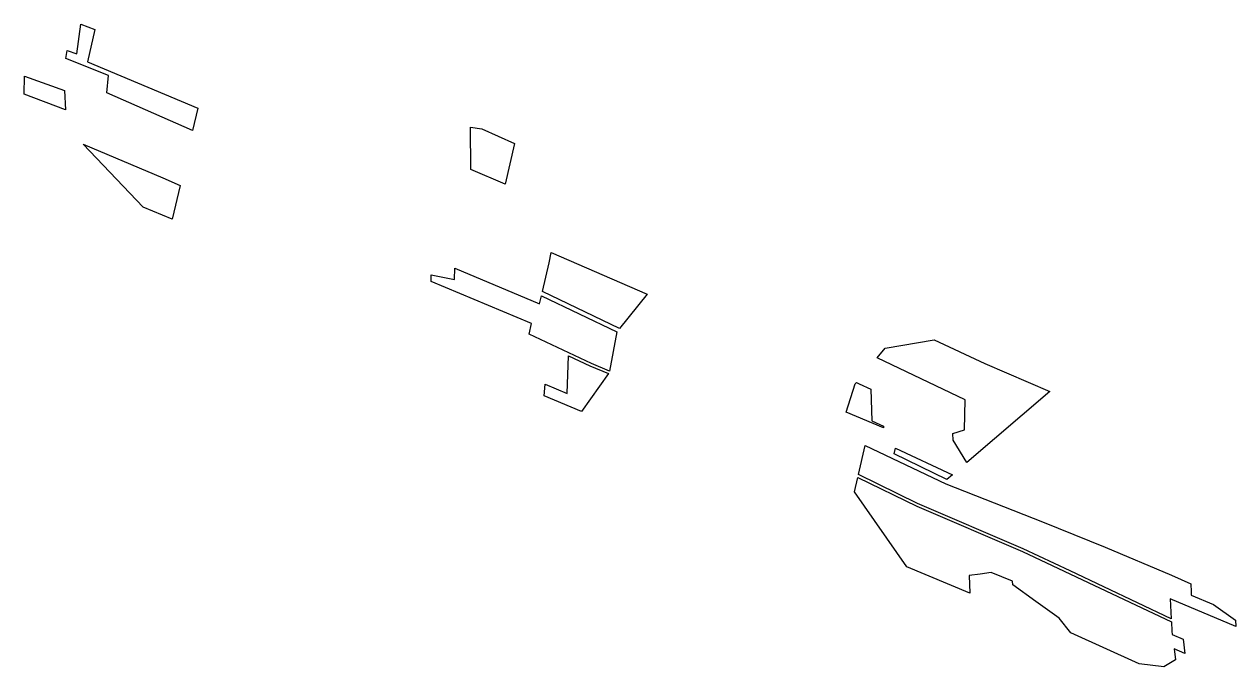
# Model space of a CAD drawing. Header units: metres. Extents: x 256904 to 257704, y 386187 to 386610.
import ezdxf

# ---------------------------------------------------------------- set-up
doc = ezdxf.new("R2010")
doc.units = ezdxf.units.M

msp = doc.modelspace()

# ---------------------------------------------------------------- linework, layer by layer
for points in [[(256939.098978, 386590.744273, 14.118377), (256941.63208, 386610.261518, -22.677805)], [(256941.63208, 386610.261518, -22.677805), (256951.02936, 386606.79568, -23.981621)], [(256951.02936, 386606.79568, -23.981621), (256946.137426, 386585.441896, 17.964855)], [(256931.784975, 386587.791688, 25.201649), (256932.615414, 386593.003435, 15.253263)], [(256932.615414, 386593.003435, 15.253263), (256939.098978, 386590.744273, 14.118377)], [(256959.922133, 386576.390818, 23.121719), (256931.784975, 386587.791688, 25.201649)], [(256946.137426, 386585.441896, 17.964855), (257018.835434, 386554.868142, 14.581998)], [(256904.398965, 386564.085564, 89.244663), (256904.556036, 386576.05188, 67.795558)], [(256904.556036, 386576.05188, 67.795558), (256930.908061, 386566.56687, 63.722463)], [(256958.914414, 386565.12541, 43.998892), (256959.922133, 386576.390818, 23.121719)], [(256930.908061, 386566.56687, 63.722463), (256931.550573, 386553.742418, 86.06433)], [(257015.502237, 386540.318405, 43.162891), (256958.914414, 386565.12541, 43.998892)], [(256931.550573, 386553.742418, 86.06433), (256904.398965, 386564.085564, 89.244663)], [(257018.835434, 386554.868142, 14.581998), (257015.502237, 386540.318405, 43.162891)], [(257198.960875, 386514.46284, -56.79015), (257198.803243, 386542.501119, -106.629143)], [(257198.803243, 386542.501119, -106.629143), (257206.253908, 386541.237964, -110.308707)], [(257206.253908, 386541.237964, -110.308707), (257227.741447, 386531.645538, -110.318392)], [(256982.874242, 386489.745014, 159.256086), (256943.347421, 386531.266857, 116.726024)], [(256943.347421, 386531.266857, 116.726024), (256995.746186, 386508.970506, 114.750385)], [(257227.741447, 386531.645538, -110.318392), (257221.621785, 386504.932605, -57.84463)], [(257221.621785, 386504.932605, -57.84463), (257198.960875, 386514.46284, -56.79015)], [(256995.746186, 386508.970506, 114.750385), (257007.196127, 386504.061405, 114.384616)], [(257007.196127, 386504.061405, 114.384616), (257002.067227, 386481.673244, 158.362979)], [(257002.067227, 386481.673244, 158.362979), (256982.874242, 386489.745014, 159.256086)], [(257250.639076, 386453.05494, 11.50489), (257252.049458, 386459.757751, -1.562203)], [(257252.049458, 386459.757751, -1.562203), (257315.320095, 386432.331284, -3.049631)], [(257188.17621, 386442.094586, 80.755013), (257188.384635, 386449.553041, 67.29808)], [(257188.384635, 386449.553041, 67.29808), (257244.322312, 386426.027984, 64.695132)], [(257246.164682, 386434.070115, 48.89751), (257250.639076, 386453.05494, 11.50489)], [(257172.884444, 386440.741199, 95.338575), (257172.832814, 386445.165235, 87.495999)], [(257172.832814, 386445.165235, 87.495999), (257188.17621, 386442.094586, 80.755013)], [(257239.056078, 386412.912166, 92.25941), (257172.884444, 386440.741199, 95.338575)], [(257244.322312, 386426.027984, 64.695132), (257245.526607, 386431.284854, 54.368758)], [(257245.526607, 386431.284854, 54.368758), (257295.291501, 386407.407054, 57.307764)], [(257297.084411, 386409.63821, 51.904717), (257246.164682, 386434.070115, 48.89751)], [(257315.320095, 386432.331284, -3.049631), (257297.084411, 386409.63821, 51.904717)], [(257237.46276, 386405.957172, 105.921509), (257239.056078, 386412.912166, 92.25941)], [(257278.622874, 386386.664076, 107.53969), (257237.46276, 386405.957172, 105.921509)], [(257295.291501, 386407.407054, 57.307764), (257290.566574, 386381.641054, 106.983914)], [(257472.261124, 386396.635827, -64.36063), (257504.534036, 386402.261233, -100.073479)], [(257504.534036, 386402.261233, -100.073479), (257538.034559, 386386.523723, -98.694565)], [(257262.640882, 386366.800923, 155.65722), (257263.516583, 386391.688659, 110.610019)], [(257263.516583, 386391.688659, 110.610019), (257277.422621, 386385.170443, 111.156725)], [(257466.958366, 386390.322638, -48.889626), (257472.261124, 386396.635827, -64.36063)], [(257525.05051, 386362.721359, -45.943604), (257466.958366, 386390.322638, -48.889626)], [(257277.422621, 386385.170443, 111.156725), (257289.809862, 386379.960886, 110.58031)], [(257290.566574, 386381.641054, 106.983914), (257278.622874, 386386.664076, 107.53969)], [(257538.034559, 386386.523723, -98.694565), (257580.916778, 386368.177744, -100.1349)], [(257289.809862, 386379.960886, 110.58031), (257272.054477, 386355.049778, 169.104911)], [(257452.538083, 386373.154596, -6.817883), (257453.314448, 386374.078896, -9.082959)], [(257453.314448, 386374.078896, -9.082959), (257455.182937, 386373.246655, -9.087163)], [(257247.45292, 386365.392596, 170.256059), (257248.100581, 386373.007626, 156.17049)], [(257272.054477, 386355.049778, 169.104911), (257247.45292, 386365.392596, 170.256059)], [(257248.100581, 386373.007626, 156.17049), (257262.640882, 386366.800923, 155.65722)], [(257446.521747, 386354.509992, 31.195801), (257452.538083, 386373.154596, -6.817883)], [(257455.182937, 386373.246655, -9.087163), (257462.855131, 386369.711819, -8.894902)], [(257462.855131, 386369.711819, -8.894902), (257463.461228, 386348.859418, 27.781826)], [(257580.916778, 386368.177744, -100.1349), (257526.137904, 386321.317835, 26.972311)], [(257524.669657, 386342.928183, -10.368839), (257525.05051, 386362.721359, -45.943604)], [(257471.154015, 386344.150687, 30.049587), (257446.521747, 386354.509992, 31.195801)], [(257463.461228, 386348.859418, 27.781826), (257471.121546, 386345.337327, 27.960827)], [(257471.121546, 386345.337327, 27.960827), (257471.154015, 386344.150687, 30.049587)], [(257516.897523, 386340.537986, 0.076913), (257524.669657, 386342.928183, -10.368839)], [(257517.257324, 386336.083169, 7.729044), (257516.897523, 386340.537986, 0.076913)], [(257526.137904, 386321.317835, 26.972311), (257517.257324, 386336.083169, 7.729044)], [(257454.692268, 386313.415325, 97.923361), (257459.056979, 386332.467721, 60.497634)], [(257459.056979, 386332.467721, 60.497634), (257512.348727, 386307.282628, 62.958971)], [(257478.22286, 386326.985937, 55.010724), (257479.117864, 386330.892719, 47.336404)], [(257512.986802, 386310.067888, 57.487723), (257478.22286, 386326.985937, 55.010724)], [(257479.117864, 386330.892719, 47.336404), (257516.603382, 386313.161647, 49.095922)], [(257452.109764, 386302.142434, 120.067354), (257454.266885, 386311.558484, 101.57086)], [(257454.266885, 386311.558484, 101.57086), (257493.154094, 386292.564829, 104.464606)], [(257493.579477, 386294.421669, 100.817107), (257454.692268, 386313.415325, 97.923361)], [(257516.603382, 386313.161647, 49.095922), (257512.986802, 386310.067888, 57.487723)], [(257486.657307, 386252.62542, 180.808247), (257452.109764, 386302.142434, 120.067354)], [(257512.348727, 386307.282628, 62.958971), (257576.073595, 386282.264966, 56.817476)], [(257563.342665, 386264.546905, 98.524678), (257493.579477, 386294.421669, 100.817107)], [(257493.154094, 386292.564829, 104.464606), (257562.917282, 386262.690065, 102.172177)], [(257576.073595, 386282.264966, 56.817476), (257617.325933, 386265.553135, 53.762413)], [(257562.917282, 386262.690065, 102.172177), (257661.089764, 386216.234183, 106.814454)], [(257594.298986, 386249.886872, 100.008632), (257563.342665, 386264.546905, 98.524678)], [(257617.325933, 386265.553135, 53.762413), (257661.204003, 386247.099846, 51.720635)], [(257528.130987, 386235.183318, 178.878353), (257486.657307, 386252.62542, 180.808247)], [(257534.854001, 386247.822927, 151.003127), (257527.695358, 386246.808242, 158.509383)], [(257527.695358, 386246.808242, 158.509383), (257528.130987, 386235.183318, 178.878353)], [(257542.124566, 386248.787798, 143.496554), (257534.854001, 386247.822927, 151.003127)], [(257556.214231, 386243.064733, 142.480133), (257542.124566, 386248.787798, 143.496554)], [(257660.979247, 386218.344615, 103.141614), (257594.298986, 386249.886872, 100.008632)], [(257661.204003, 386247.099846, 51.720635), (257673.938006, 386241.476679, 51.605264)], [(257556.462803, 386240.763624, 146.382872), (257556.214231, 386243.064733, 142.480133)], [(257571.744628, 386229.69243, 153.947939), (257556.462803, 386240.763624, 146.382872)], [(257673.938006, 386241.476679, 51.605264), (257674.107657, 386236.12685, 61.003668)], [(257587.002377, 386218.71778, 161.360126), (257571.744628, 386229.69243, 153.947939)], [(257703.566061, 386213.207019, 78.398956), (257660.253404, 386231.496305, 80.282935)], [(257660.253404, 386231.496305, 80.282935), (257660.979247, 386218.344615, 103.141614)], [(257674.107657, 386236.12685, 61.003668), (257674.235668, 386233.871276, 64.921228)], [(257674.235668, 386233.871276, 64.921228), (257688.777532, 386227.817056, 64.134991)], [(257688.777532, 386227.817056, 64.134991), (257703.423543, 386217.42864, 70.989429)], [(257594.677711, 386209.076575, 172.431492), (257587.002377, 386218.71778, 161.360126)], [(257661.089764, 386216.234183, 106.814454), (257661.293041, 386210.178616, 117.443726)], [(257703.423543, 386217.42864, 70.989429), (257703.566061, 386213.207019, 78.398956)], [(257639.880376, 386188.758873, 172.657775), (257594.677711, 386209.076575, 172.431492)], [(257661.293041, 386210.178616, 117.443726), (257661.553581, 386207.890895, 121.313083)], [(257661.553581, 386207.890895, 121.313083), (257668.759284, 386204.900782, 120.905955)], [(257670.039571, 386195.389808, 136.835522), (257662.824801, 386198.433724, 137.153991)], [(257662.824801, 386198.433724, 137.153991), (257663.792165, 386191.363225, 148.983688)], [(257668.759284, 386204.900782, 120.905955), (257670.039571, 386195.389808, 136.835522)], [(257663.792165, 386191.363225, 148.983688), (257656.216986, 386186.727317, 163.274547)], [(257656.216986, 386186.727317, 163.274547), (257639.880376, 386188.758873, 172.657775)]]:
    msp.add_polyline3d(points)

doc.saveas('drawing.dxf')
